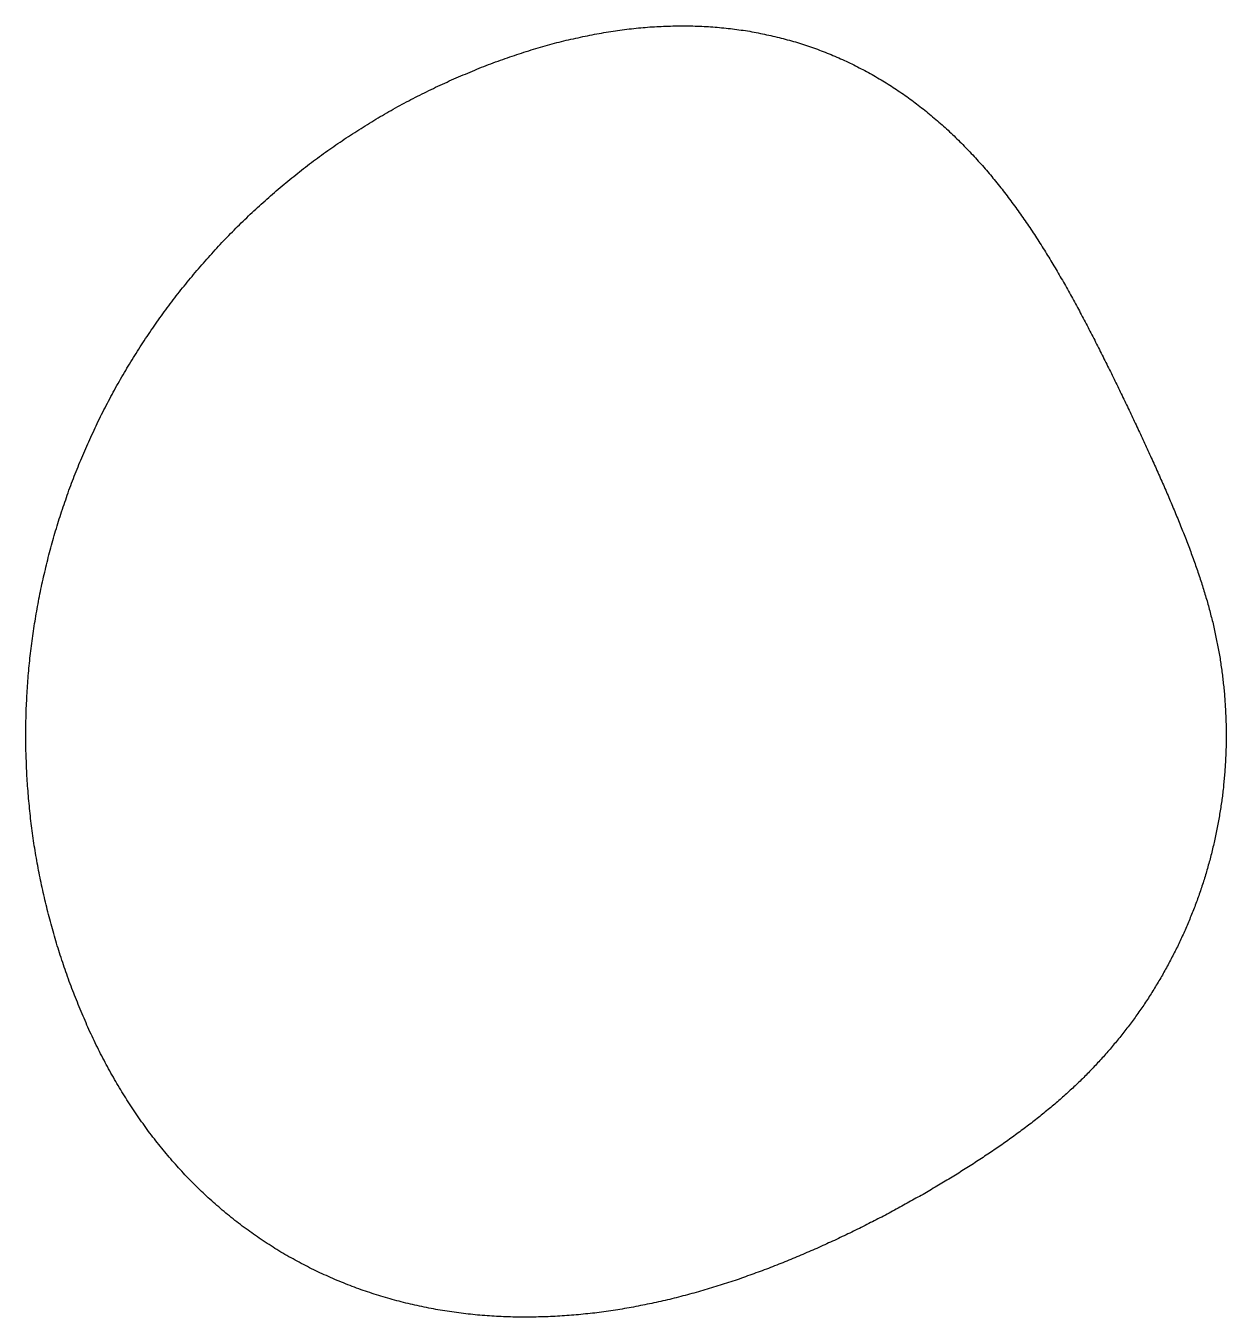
# Model space of a CAD drawing. Header units: millimetres. Extents: x -60 to 40, y -48 to 59.
import ezdxf

# ---------------------------------------------------------------- set-up
doc = ezdxf.new("R2010")
doc.units = ezdxf.units.MM

msp = doc.modelspace()

# ---------------------------------------------------------------- linework, layer by layer
msp.add_spline([(38.81, 9.67), (38.67, 10.21), (38.53, 10.76), (38.37, 11.31), (38.2, 11.87), (38.03, 12.42), (37.85, 12.98), (37.66, 13.55), (37.47, 14.11), (37.26, 14.68), (37.06, 15.25), (36.84, 15.83), (36.62, 16.4), (36.39, 16.98), (36.16, 17.56), (35.92, 18.15), (35.68, 18.73), (35.43, 19.32), (35.18, 19.91), (34.92, 20.51), (34.66, 21.1), (34.39, 21.7), (34.13, 22.3), (33.85, 22.9), (33.58, 23.5), (33.3, 24.11), (33.02, 24.71), (32.74, 25.32), (32.45, 25.93), (32.17, 26.54), (31.88, 27.15), (31.59, 27.76), (31.29, 28.37), (31, 28.98), (30.7, 29.59), (30.4, 30.21), (30.09, 30.82), (29.79, 31.43), (29.48, 32.04), (29.17, 32.65), (28.86, 33.26), (28.54, 33.87), (28.22, 34.48), (27.9, 35.09), (27.58, 35.69), (27.25, 36.29), (26.92, 36.89), (26.58, 37.49), (26.24, 38.08), (25.89, 38.68), (25.54, 39.27), (25.19, 39.85), (24.83, 40.43), (24.46, 41.01), (24.09, 41.59), (23.71, 42.16), (23.32, 42.72), (22.93, 43.28), (22.54, 43.84), (22.13, 44.39), (21.72, 44.94), (21.3, 45.47), (20.87, 46.01), (20.44, 46.53), (20, 47.05), (19.55, 47.56), (19.09, 48.07), (18.62, 48.56), (18.15, 49.05), (17.67, 49.53), (17.18, 50), (16.68, 50.47), (16.17, 50.92), (15.65, 51.36), (15.13, 51.79), (14.59, 52.22), (14.05, 52.63), (13.5, 53.03), (12.94, 53.42), (12.38, 53.8), (11.8, 54.17), (11.22, 54.52), (10.62, 54.86), (10.02, 55.19), (9.41, 55.51), (8.8, 55.82), (8.17, 56.11), (7.54, 56.38), (6.9, 56.65), (6.25, 56.9), (5.6, 57.14), (4.94, 57.36), (4.27, 57.57), (3.59, 57.76), (2.91, 57.94), (2.22, 58.1), (1.53, 58.25), (0.83, 58.39), (0.12, 58.51), (-0.6, 58.61), (-1.31, 58.7), (-2.04, 58.77), (-2.77, 58.83), (-3.5, 58.87), (-4.24, 58.9), (-4.98, 58.91), (-5.73, 58.9), (-6.48, 58.88), (-7.24, 58.85), (-8, 58.8), (-8.76, 58.73), (-9.52, 58.65), (-10.29, 58.55), (-11.06, 58.44), (-11.83, 58.31), (-12.61, 58.17), (-13.38, 58.01), (-14.16, 57.84), (-14.94, 57.66), (-15.72, 57.46), (-16.5, 57.24), (-17.28, 57.02), (-18.06, 56.78), (-18.84, 56.52), (-19.63, 56.26), (-20.41, 55.98), (-21.19, 55.69), (-21.96, 55.39), (-22.73, 55.07), (-23.5, 54.75), (-24.26, 54.42), (-25.02, 54.07), (-25.77, 53.72), (-26.52, 53.35), (-27.26, 52.98), (-28, 52.59), (-28.73, 52.2), (-29.46, 51.79), (-30.18, 51.37), (-30.89, 50.95), (-31.6, 50.51), (-32.3, 50.06), (-33, 49.61), (-33.69, 49.14), (-34.37, 48.67), (-35.05, 48.18), (-35.72, 47.69), (-36.38, 47.19), (-37.03, 46.67), (-37.68, 46.15), (-38.32, 45.62), (-38.96, 45.08), (-39.58, 44.53), (-40.2, 43.98), (-40.81, 43.41), (-41.41, 42.84), (-42.01, 42.25), (-42.59, 41.66), (-43.17, 41.07), (-43.74, 40.46), (-44.3, 39.84), (-44.85, 39.22), (-45.39, 38.59), (-45.93, 37.95), (-46.45, 37.31), (-46.97, 36.66), (-47.48, 36), (-47.98, 35.33), (-48.46, 34.66), (-48.94, 33.98), (-49.41, 33.29), (-49.87, 32.6), (-50.32, 31.9), (-50.76, 31.19), (-51.19, 30.48), (-51.61, 29.76), (-52.03, 29.04), (-52.43, 28.31), (-52.82, 27.58), (-53.2, 26.84), (-53.57, 26.09), (-53.92, 25.34), (-54.27, 24.58), (-54.61, 23.82), (-54.94, 23.06), (-55.25, 22.29), (-55.56, 21.52), (-55.86, 20.74), (-56.14, 19.96), (-56.41, 19.17), (-56.68, 18.38), (-56.93, 17.59), (-57.17, 16.79), (-57.4, 15.99), (-57.61, 15.19), (-57.82, 14.38), (-58.01, 13.57), (-58.2, 12.76), (-58.37, 11.95), (-58.53, 11.13), (-58.68, 10.31), (-58.82, 9.49), (-58.95, 8.67), (-59.06, 7.85), (-59.17, 7.02), (-59.26, 6.2), (-59.34, 5.37), (-59.41, 4.54), (-59.47, 3.71), (-59.51, 2.88), (-59.55, 2.05), (-59.57, 1.22), (-59.58, 0.38), (-59.58, -0.45), (-59.57, -1.28), (-59.54, -2.11), (-59.51, -2.94), (-59.46, -3.77), (-59.4, -4.6), (-59.33, -5.43), (-59.25, -6.26), (-59.16, -7.09), (-59.05, -7.91), (-58.94, -8.74), (-58.81, -9.56), (-58.67, -10.38), (-58.52, -11.2), (-58.36, -12.01), (-58.18, -12.83), (-58, -13.64), (-57.8, -14.45), (-57.6, -15.25), (-57.38, -16.05), (-57.15, -16.85), (-56.91, -17.65), (-56.66, -18.44), (-56.39, -19.23), (-56.12, -20.02), (-55.83, -20.8), (-55.54, -21.57), (-55.23, -22.34), (-54.92, -23.1), (-54.59, -23.85), (-54.26, -24.6), (-53.91, -25.33), (-53.56, -26.06), (-53.19, -26.78), (-52.81, -27.49), (-52.42, -28.2), (-52.02, -28.89), (-51.61, -29.58), (-51.19, -30.25), (-50.76, -30.92), (-50.32, -31.58), (-49.86, -32.22), (-49.4, -32.86), (-48.92, -33.49), (-48.43, -34.1), (-47.94, -34.71), (-47.43, -35.3), (-46.91, -35.89), (-46.38, -36.46), (-45.84, -37.02), (-45.29, -37.57), (-44.73, -38.11), (-44.16, -38.63), (-43.58, -39.14), (-42.99, -39.64), (-42.39, -40.13), (-41.78, -40.6), (-41.15, -41.07), (-40.53, -41.51), (-39.89, -41.95), (-39.24, -42.37), (-38.58, -42.78), (-37.92, -43.17), (-37.24, -43.55), (-36.56, -43.91), (-35.87, -44.27), (-35.18, -44.6), (-34.47, -44.92), (-33.76, -45.23), (-33.05, -45.52), (-32.32, -45.8), (-31.59, -46.07), (-30.86, -46.31), (-30.12, -46.55), (-29.37, -46.77), (-28.62, -46.97), (-27.87, -47.16), (-27.11, -47.33), (-26.34, -47.49), (-25.58, -47.64), (-24.81, -47.77), (-24.04, -47.88), (-23.26, -47.98), (-22.49, -48.07), (-21.71, -48.14), (-20.93, -48.2), (-20.16, -48.24), (-19.38, -48.27), (-18.6, -48.28), (-17.82, -48.28), (-17.04, -48.27), (-16.26, -48.25), (-15.48, -48.21), (-14.71, -48.16), (-13.93, -48.1), (-13.16, -48.02), (-12.39, -47.94), (-11.63, -47.84), (-10.86, -47.73), (-10.1, -47.61), (-9.35, -47.48), (-8.59, -47.33), (-7.84, -47.18), (-7.1, -47.02), (-6.35, -46.85), (-5.62, -46.67), (-4.88, -46.48), (-4.15, -46.28), (-3.43, -46.08), (-2.71, -45.86), (-1.99, -45.64), (-1.28, -45.41), (-0.57, -45.18), (0.13, -44.93), (0.82, -44.68), (1.51, -44.43), (2.2, -44.17), (2.88, -43.9), (3.56, -43.63), (4.23, -43.35), (4.89, -43.07), (5.55, -42.79), (6.21, -42.5), (6.86, -42.2), (7.51, -41.91), (8.15, -41.6), (8.78, -41.3), (9.41, -40.99), (10.04, -40.68), (10.65, -40.36), (11.27, -40.05), (11.88, -39.73), (12.48, -39.4), (13.08, -39.08), (13.67, -38.75), (14.26, -38.42), (14.85, -38.09), (15.42, -37.76), (15.99, -37.42), (16.56, -37.09), (17.12, -36.75), (17.68, -36.41), (18.22, -36.06), (18.77, -35.72), (19.3, -35.37), (19.83, -35.02), (20.36, -34.67), (20.88, -34.32), (21.39, -33.97), (21.89, -33.61), (22.39, -33.25), (22.88, -32.89), (23.36, -32.53), (23.84, -32.17), (24.31, -31.8), (24.77, -31.43), (25.22, -31.06), (25.67, -30.69), (26.11, -30.31), (26.54, -29.93), (26.96, -29.55), (27.37, -29.17), (27.78, -28.78), (28.18, -28.39), (28.57, -27.99), (28.96, -27.59), (29.34, -27.18), (29.72, -26.77), (30.09, -26.35), (30.46, -25.93), (30.81, -25.5), (31.17, -25.07), (31.51, -24.63), (31.86, -24.19), (32.19, -23.74), (32.52, -23.29), (32.84, -22.84), (33.16, -22.38), (33.47, -21.91), (33.77, -21.44), (34.06, -20.97), (34.35, -20.49), (34.64, -20.01), (34.91, -19.52), (35.18, -19.03), (35.44, -18.54), (35.7, -18.04), (35.95, -17.54), (36.19, -17.04), (36.42, -16.53), (36.65, -16.02), (36.87, -15.51), (37.08, -14.99), (37.29, -14.47), (37.49, -13.95), (37.68, -13.43), (37.86, -12.9), (38.04, -12.37), (38.21, -11.84), (38.37, -11.3), (38.52, -10.77), (38.67, -10.23), (38.81, -9.69), (38.94, -9.14), (39.06, -8.6), (39.18, -8.05), (39.29, -7.5), (39.39, -6.96), (39.48, -6.4), (39.57, -5.85), (39.65, -5.3), (39.72, -4.75), (39.78, -4.19), (39.83, -3.63), (39.88, -3.08), (39.92, -2.52), (39.95, -1.96), (39.98, -1.41), (39.99, -0.85), (40, -0.29), (40, 0.27), (39.99, 0.83), (39.98, 1.39), (39.95, 1.94), (39.92, 2.5), (39.88, 3.06), (39.84, 3.62), (39.78, 4.17), (39.72, 4.73), (39.65, 5.28), (39.57, 5.83), (39.49, 6.39), (39.39, 6.94), (39.29, 7.49), (39.18, 8.03), (39.07, 8.58), (38.95, 9.12), (38.81, 9.67)], degree=3)

doc.saveas('drawing.dxf')
